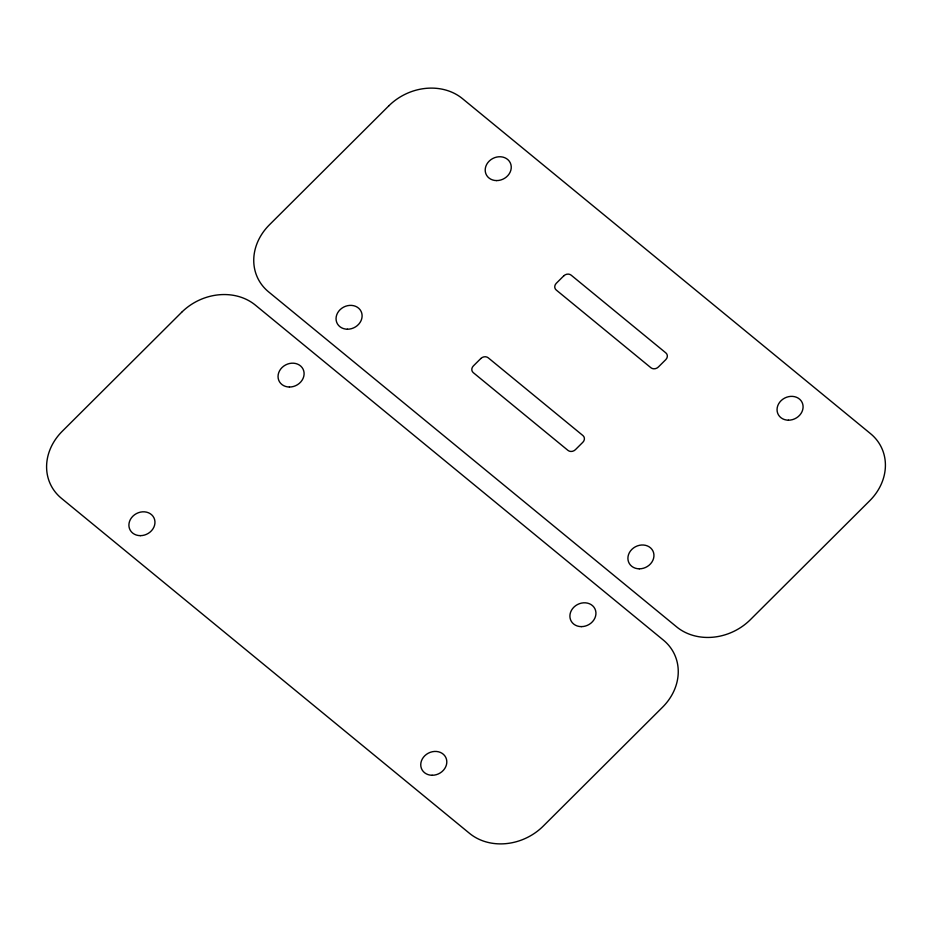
<?xml version="1.0" encoding="UTF-8"?>
<svg xmlns="http://www.w3.org/2000/svg" width="932" height="932" viewBox="0 0 932 932"><rect width="100%" height="100%" fill="white"/><g stroke="black" fill="none" stroke-linecap="round" stroke-linejoin="round"><path stroke-width="1.4" d="M181.612 312.337L62.293 431.236A53.532 46.122 -26.6 0 0 61.442 498.317L469.518 833.348A53.532 46.122 -26.6 0 0 543.24 826.102L662.559 707.202A53.532 46.122 -26.6 0 0 663.409 640.133L255.333 305.09A53.532 46.122 -26.6 0 0 181.612 312.337M388.76 105.899L269.441 224.798A53.532 46.122 -26.6 0 0 268.591 291.867L676.667 626.91A53.532 46.122 -26.6 0 0 750.388 619.663L869.707 500.764A53.532 46.122 -26.6 0 0 870.558 433.683L462.482 98.652A53.532 46.122 -26.6 0 0 388.76 105.899M480.83 358.505L473.363 365.938A5.359 4.613 -26.6 0 0 473.281 372.649L568.019 450.424A5.359 4.613 -26.6 0 0 575.382 449.702L582.85 442.269A5.359 4.613 -26.6 0 0 582.931 435.559L488.193 357.783A5.359 4.613 -26.6 0 0 480.83 358.505M563.767 275.86L556.299 283.293A5.359 4.613 -26.6 0 0 556.218 290.003L650.955 367.779A5.359 4.613 -26.6 0 0 658.318 367.045L665.786 359.624A5.359 4.613 -26.6 0 0 665.867 352.913L571.13 275.138A5.359 4.613 -26.6 0 0 563.767 275.86M496.581 180.587A13.386 11.534 -26.6 0 0 510.247 162.774A13.386 11.534 -26.6 0 0 487.855 162.622A13.386 11.534 -26.6 0 0 496.581 180.587M639.282 568.823A13.386 11.534 -26.6 0 0 652.948 551.022A13.386 11.534 -26.6 0 0 630.556 550.859A13.386 11.534 -26.6 0 0 639.282 568.823M788.425 420.192A13.386 11.534 -26.6 0 0 802.091 402.391A13.386 11.534 -26.6 0 0 779.7 402.228A13.386 11.534 -26.6 0 0 788.425 420.192M347.426 329.217A13.386 11.534 -26.6 0 0 361.103 311.405A13.386 11.534 -26.6 0 0 338.7 311.253A13.386 11.534 -26.6 0 0 347.426 329.217M289.433 387.025A13.386 11.534 -26.6 0 0 303.098 369.212A13.386 11.534 -26.6 0 0 280.695 369.06A13.386 11.534 -26.6 0 0 289.433 387.025M432.133 775.273A13.386 11.534 -26.6 0 0 445.799 757.46A13.386 11.534 -26.6 0 0 423.408 757.297A13.386 11.534 -26.6 0 0 432.133 775.273M581.277 626.63A13.386 11.534 -26.6 0 0 594.942 608.829A13.386 11.534 -26.6 0 0 572.551 608.666A13.386 11.534 -26.6 0 0 581.277 626.63M140.278 535.655A13.386 11.534 -26.6 0 0 153.955 517.842A13.386 11.534 -26.6 0 0 131.552 517.691A13.386 11.534 -26.6 0 0 140.278 535.655"/></g></svg>
